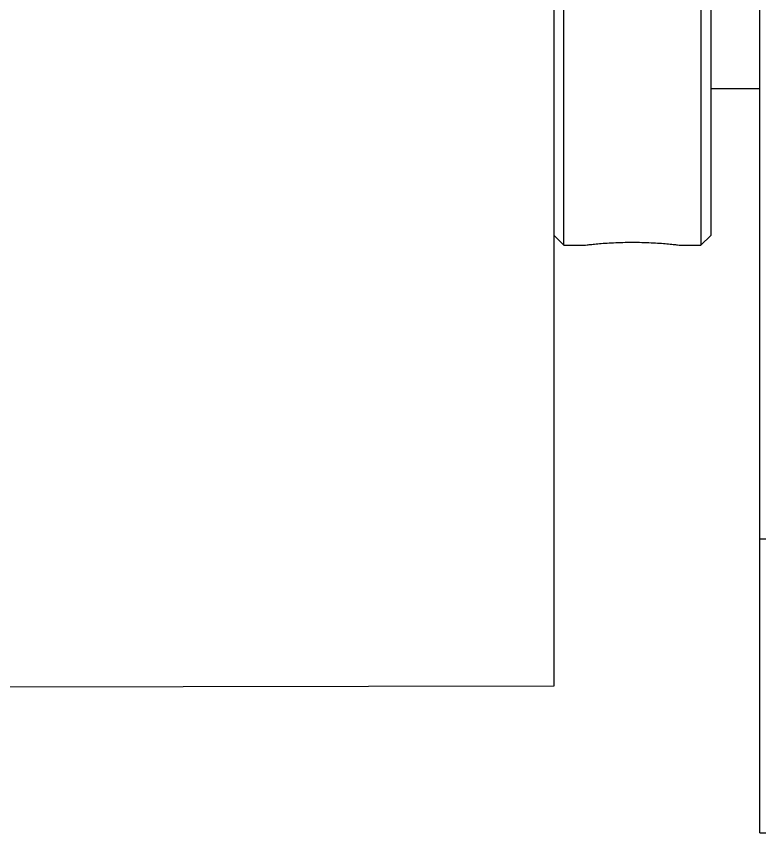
# Model space of a CAD drawing. Header units: millimetres. Extents: x 2 to 418, y 2 to 295.
# Drawn here: x 85.373 to 87.904, y 73.924 to 76.704 of the extents above; entities that cross this region are included whole.
import ezdxf

# ---------------------------------------------------------------- set-up
doc = ezdxf.new("R2010")
doc.units = ezdxf.units.MM

msp = doc.modelspace()

# ---------------------------------------------------------------- linework, layer by layer
at = {"color": 7, "linetype": 'Continuous', "lineweight": 25}
for p, q in [((87.90434, 74.92398), (87.90434, 81.05731)), ((87.20434, 74.42398), (87.20434, 80.09064)), ((87.23767, 75.92398), (87.23767, 77.25731)), ((87.70434, 77.25731), (87.70434, 75.92398)), ((87.73767, 77.25731), (87.73767, 75.95731)), ((87.73767, 76.45731), (87.90434, 76.45731)), ((87.20434, 75.95731), (87.23767, 75.92398)), ((87.70434, 75.92398), (87.73767, 75.95731)), ((87.23767, 75.92398), (87.30434, 75.92398)), ((87.63767, 75.92398), (87.70434, 75.92398)), ((87.90434, 73.92398), (87.90434, 74.92398)), ((87.90434, 74.92398), (88.43767, 74.92398)), ((70.271, 74.39064), (87.20434, 74.42398)), ((87.90434, 73.92398), (88.43767, 73.92398))]:
    msp.add_line(p, q, dxfattribs=at)
msp.add_open_spline([(87.30434, 75.92398), (87.30434, 75.92398), (87.30542, 75.92411), (87.30966, 75.92463), (87.31287, 75.92502), (87.32123, 75.92599), (87.32635, 75.92656), (87.33844, 75.92782), (87.34547, 75.92851), (87.36083, 75.92988), (87.36921, 75.93056), (87.38742, 75.93183), (87.39711, 75.93241), (87.41715, 75.93338), (87.42767, 75.93377), (87.44918, 75.9343), (87.46, 75.93443), (87.48176, 75.93444), (87.49281, 75.9343), (87.5142, 75.93377), (87.52459, 75.93339), (87.54478, 75.93242), (87.55452, 75.93183), (87.57257, 75.93057), (87.581, 75.92989), (87.59655, 75.92851), (87.60345, 75.92783), (87.61552, 75.92658), (87.62075, 75.92599), (87.62912, 75.92502), (87.63228, 75.92464), (87.63656, 75.92412), (87.63767, 75.92398), (87.63767, 75.92398)], degree=3, knots=[0, 0, 0, 0, 0.0625, 0.0625, 0.125, 0.125, 0.1875, 0.1875, 0.25, 0.25, 0.3125, 0.3125, 0.375, 0.375, 0.4375, 0.4375, 0.5, 0.5, 0.5625, 0.5625, 0.625, 0.625, 0.6875, 0.6875, 0.75, 0.75, 0.8125, 0.8125, 0.875, 0.875, 0.9375, 0.9375, 1, 1, 1, 1], dxfattribs=at)

doc.saveas('drawing.dxf')
